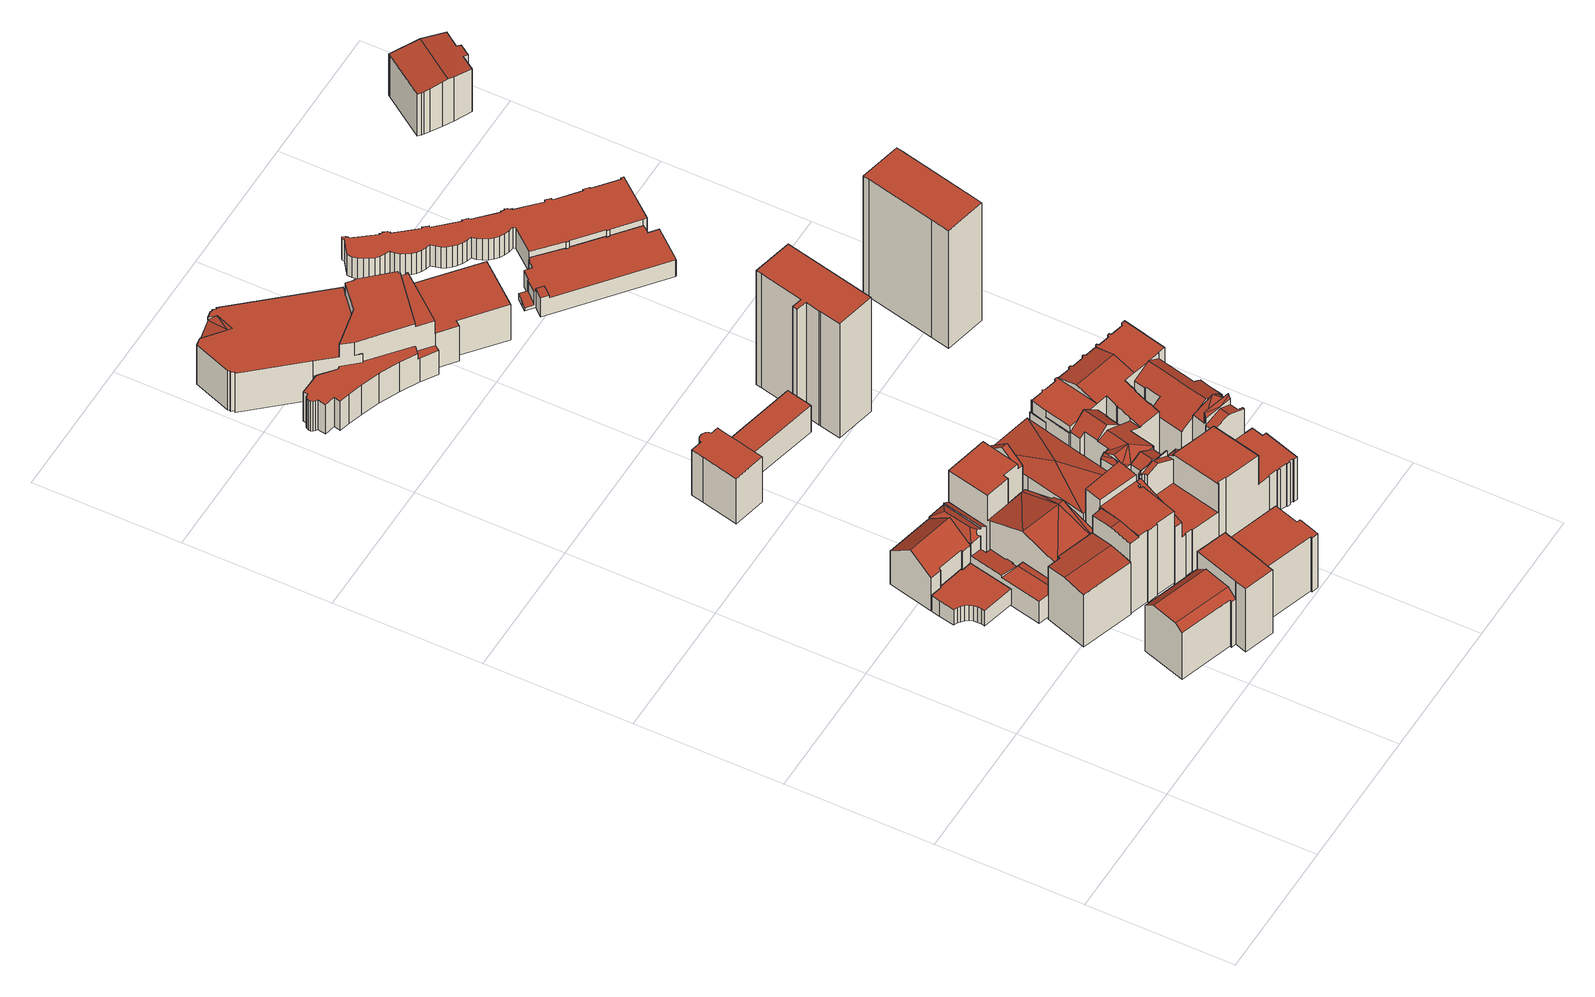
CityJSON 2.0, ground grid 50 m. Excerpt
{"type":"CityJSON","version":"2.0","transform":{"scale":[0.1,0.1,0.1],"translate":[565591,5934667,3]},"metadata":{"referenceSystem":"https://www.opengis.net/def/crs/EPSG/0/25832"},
"CityObjects":{
"building1":{"type":"Building","attributes":{"Gemeindeschluessel":"02100108","Geometrietyp2DReferenz":"3000","function":"31001_3020","roofType":"1000","measuredHeight":6.66,"storeysAboveGround":3},"address":[{"country":"Germany","locality":"Hamburg","thoroughfareName":"Esplanade","postcode":"20354"}],"geometry":[{"type":"Solid","lod":"2","boundaries":[[[[0,1,2,3]],[[1,4,5,2]],[[4,6,7,5]],[[6,8,9,7]],[[8,10,11,9]],[[10,12,13,11]],[[12,14,15,13]],[[14,16,17,15]],[[16,18,19,17]],[[18,20,21,19]],[[20,22,23,21]],[[22,24,25,23]],[[24,26,27,25]],[[28,29,30,31]],[[32,28,31,33]],[[26,32,33,27]],[[3,30,29,0]],[[3,2,5,7,9,11,13,15,17,19,21,23,25,27,33,31,30]],[[29,28,32,26,24,22,20,18,16,14,12,10,8,6,4,1,0]]]],"semantics":{"surfaces":[{"type":"WallSurface"},{"type":"GroundSurface"},{"type":"RoofSurface"}],"values":[[0,0,0,0,0,0,0,0,0,0,0,0,0,0,0,0,0,1,2]]}}]},
"building2":{"type":"Building","attributes":{"Gemeindeschluessel":"02100108","Geometrietyp2DReferenz":"3000","function":"31001_2010","roofType":"3100","measuredHeight":20.36,"storeysAboveGround":3},"address":[{"country":"Germany","locality":"Hamburg","thoroughfareNumber":"15","thoroughfareName":"Esplanade","postcode":"20354"}],"geometry":[{"type":"Solid","lod":"2","boundaries":[[[[34,35,36,37,38,39,40,41]],[[42,43,39,38]],[[37,36,9,11]],[[36,35,7,9]],[[35,34,5,7]],[[34,41,2,5]],[[41,40,3,2]],[[43,42,44,45]],[[42,38,37,11,44]],[[40,39,43,45,3]],[[45,44,11,9,7,5,2,3]]]],"semantics":{"surfaces":[{"type":"RoofSurface"},{"type":"WallSurface"},{"type":"GroundSurface"}],"values":[[0,0,1,1,1,1,1,1,1,1,2]]}}]},
"building3":{"type":"Building","attributes":{"Gemeindeschluessel":"02100108","Geometrietyp2DReferenz":"3000","function":"31001_2010","roofType":"3200","measuredHeight":17.46,"storeysAboveGround":3},"address":[{"country":"Germany","locality":"Hamburg","thoroughfareNumber":"14","thoroughfareName":"Esplanade","postcode":"20354"}],"geometry":[{"type":"Solid","lod":"2","boundaries":[[[[46,47,48,49,50,51]],[[52,53,54,55,56,57,58,59,60,61]],[[62,63,64,65,66,67,68,69]],[[66,70,71,67]],[[72,71,70]],[[73,74,72,70,66,65]],[[75,76,77,78]],[[46,51,79,80]],[[57,56,81,82]],[[56,55,83,81]],[[55,54,84,83]],[[54,53,85,84]],[[53,52,86,85]],[[61,60,50,49]],[[64,63,87,88]],[[63,62,89,87]],[[69,68,59,58]],[[77,76,74,73]],[[75,78,90,91]],[[51,50,60,59,68,67,71,92,79]],[[87,89,82,81,83,84,85,86,93,94,95,80,79,92,91,90,88]],[[90,78,77,73,65,64,88]],[[92,71,72,74,76,75,91]],[[95,94,96,97]],[[89,62,69,58,57,82]],[[95,97,47,46,80]],[[93,49,48,96,94]],[[86,52,61,49,93]],[[96,48,47,97]]]],"semantics":{"surfaces":[{"type":"RoofSurface"},{"type":"WallSurface"},{"type":"GroundSurface"}],"values":[[0,0,0,0,0,0,0,1,1,1,1,1,1,1,1,1,1,1,1,1,2,1,1,1,1,1,1,1,0]]}}]},
"building4":{"type":"Building","attributes":{"Gemeindeschluessel":"02100108","Geometrietyp2DReferenz":"3000","function":"31001_2010","roofType":"1000","measuredHeight":27.05,"storeysAboveGround":6},"address":[{"country":"Germany","locality":"Hamburg","thoroughfareNumber":"3","thoroughfareName":"Fehlandtstraße","postcode":"20354"}],"geometry":[{"type":"Solid","lod":"2","boundaries":[[[[98,99,100,101,102,103]],[[104,105,101,100]],[[106,107,105,104]],[[108,109,110,111,112,113,114,115,116]],[[98,103,117,118]],[[103,102,119,117]],[[120,121,122,123]],[[124,125,111,110]],[[109,108,126,127]],[[108,116,128,126]],[[115,114,129,130]],[[114,113,131,129]],[[113,112,132,131]],[[129,131,132,133,123,122,134,118,117,119,135,127,126,128,130]],[[119,102,101,105,107,135]],[[135,107,106,136,124,110,109,127]],[[106,104,100,99,137,136]],[[128,116,115,130]],[[132,112,111,125,138,133]],[[123,133,138,120]],[[134,122,121,139]],[[134,139,137,99,98,118]],[[121,120,138,125,124,136,137,139]]]],"semantics":{"surfaces":[{"type":"RoofSurface"},{"type":"WallSurface"},{"type":"GroundSurface"}],"values":[[0,0,0,0,1,1,1,1,1,1,1,1,1,2,1,1,1,1,1,1,1,1,0]]}}]},
"building5":{"type":"Building","attributes":{"Gemeindeschluessel":"02100108","Geometrietyp2DReferenz":"3000","function":"31001_2070","roofType":"3100","measuredHeight":32.16,"storeysAboveGround":8},"address":[{"country":"Germany","locality":"Hamburg","thoroughfareNumber":"40","thoroughfareName":"Fehlandtstraße","postcode":"20354"}],"geometry":[{"type":"Solid","lod":"2","boundaries":[[[[140,141,142,143]],[[144,141,140]],[[145,146,144,140]],[[147,148,149,144,146]],[[150,151,152,153,154,155,156,157]],[[158,140,143,159]],[[143,160,159]],[[161,145,140,162]],[[163,164,162,140,158]],[[165,166,156,167,168]],[[169,170,157,166,165]],[[143,171,160]],[[172,173,174,175]],[[176,177,143,142]],[[177,178,171,143]],[[150,157,170]],[[155,167,156]],[[154,153,147,179,180]],[[153,152,148,147]],[[164,163,181,182]],[[183,176,142,141,144,149,184,185]],[[180,179,186,182,181,187,188,175,174,189,190,185,184,191,192,193]],[[172,194,195,196,173]],[[195,194,197,178,177,176,183,198]],[[196,189,174,173]],[[183,185,190,198]],[[179,147,146,145,161,186]],[[184,149,148,152,151,191]],[[181,163,158,159,160,187]],[[189,196,195,198,190]],[[192,169,165,168,193]],[[156,166,157]],[[186,161,162,164,182]],[[193,168,167,155,154,180]],[[191,151,150,170,169,192]],[[187,160,171,178,197,188]],[[188,197,194,172,175]]]],"semantics":{"surfaces":[{"type":"RoofSurface"},{"type":"WallSurface"},{"type":"GroundSurface"}],"values":[[0,0,0,0,0,0,0,0,0,0,0,0,1,1,1,1,1,1,1,1,1,2,0,0,1,1,1,1,1,1,1,1,1,1,1,1,1]]}}]},
"building6":{"type":"Building","attributes":{"Gemeindeschluessel":"02100108","Geometrietyp2DReferenz":"3000","function":"31001_2070","roofType":"1000","measuredHeight":33.41,"storeysAboveGround":6},"address":[{"country":"Germany","locality":"Hamburg","thoroughfareNumber":"26","thoroughfareName":"Fehlandtstraße","postcode":"20354"}],"geometry":[{"type":"Solid","lod":"2","boundaries":[[[[199,200,201,202,203]],[[204,205,206,207,208,201,200]],[[209,210,211,212,213,214,215,216,217,218,219,220,221,222,204,199]],[[223,224,225,226]],[[227,228,229,230]],[[208,207,187,188]],[[206,205,230,229]],[[209,199,203]],[[219,218,231,232]],[[218,217,233,231]],[[217,216,234,233]],[[216,215,235,234]],[[215,214,236,235]],[[214,213,237,236]],[[213,212,238,237]],[[212,211,239,238]],[[211,210,240,239]],[[226,225,222,221]],[[241,242,243,244]],[[242,245,246,243]],[[231,233,234,235,236,237,238,239,240,175,188,187,247,244,243,246,232]],[[220,219,232,246,245,248]],[[247,228,227,224,223,249,241,244]],[[223,226,221,220,248,249]],[[204,222,225,224,227,230,205]],[[187,207,206,229,228,247]],[[240,210,209,203,202,175]],[[204,200,199]],[[175,202,201,208,188]],[[248,245,242,241,249]]]],"semantics":{"surfaces":[{"type":"RoofSurface"},{"type":"WallSurface"},{"type":"GroundSurface"}],"values":[[0,0,0,0,0,1,1,1,1,1,1,1,1,1,1,1,1,1,1,1,2,1,1,1,1,1,1,1,1,0]]}}]},
"building7":{"type":"Building","attributes":{"Gemeindeschluessel":"02100108","Geometrietyp2DReferenz":"3000","function":"31001_2010","roofType":"1000","measuredHeight":19.35,"storeysAboveGround":4},"address":[{"country":"Germany","locality":"Hamburg","thoroughfareNumber":"37","thoroughfareName":"Esplanade","postcode":"20354"}],"geometry":[{"type":"Solid","lod":"2","boundaries":[[[[250,251,252,253,254,255,256,257,258,259,260,261,262,263,264,265,266,267,268]],[[269,270,271,272,273,274,275,276,277,278,279,280,281,282,283,284,285,286,287]],[[250,268,286,285]],[[267,266,269,287]],[[266,265,270,269]],[[265,264,271,270]],[[264,263,272,271]],[[263,262,273,272]],[[262,261,274,273]],[[261,260,275,274]],[[260,259,276,275]],[[259,258,277,276]],[[258,257,278,277]],[[257,256,279,278]],[[256,255,280,279]],[[255,254,281,280]],[[254,253,282,281]],[[253,252,283,282]],[[252,251,284,283]],[[251,250,285,284]],[[286,268,267,287]]]],"semantics":{"surfaces":[{"type":"RoofSurface"},{"type":"GroundSurface"},{"type":"WallSurface"}],"values":[[0,1,2,2,2,2,2,2,2,2,2,2,2,2,2,2,2,2,2,2,2]]}}]},
"building8":{"type":"Building","attributes":{"Gemeindeschluessel":"02100108","Geometrietyp2DReferenz":"3000","function":"31001_2070","roofType":"3500","measuredHeight":25.97,"storeysAboveGround":8},"address":[{"country":"Germany","locality":"Hamburg","thoroughfareNumber":"11","thoroughfareName":"Esplanade","postcode":"20354"}],"geometry":[{"type":"Solid","lod":"2","boundaries":[[[[288,289,290,291,292]],[[293,294,289]],[[293,289,288,295]],[[292,291,296,297]],[[295,288,292,297,298]],[[297,296,299,300,301,298]],[[299,296,291,290,302]],[[300,299,302,303]],[[293,301,300,303,294]],[[301,293,295,298]],[[303,302,290,289,294]]]],"semantics":{"surfaces":[{"type":"RoofSurface"},{"type":"WallSurface"},{"type":"GroundSurface"}],"values":[[0,0,0,1,1,2,1,1,1,1,0]]}}]},
"building9":{"type":"Building","attributes":{"Gemeindeschluessel":"02100108","Geometrietyp2DReferenz":"3000","function":"31001_2010","roofType":"1000","measuredHeight":11.26,"storeysAboveGround":3},"address":[{"country":"Germany","locality":"Hamburg","thoroughfareName":"Esplanade","postcode":"20354"}],"geometry":[{"type":"Solid","lod":"2","boundaries":[[[[304,305,306,307,308,309]],[[310,311,312,313,314,315]],[[306,305,312,311]],[[305,304,313,312]],[[304,309,314,313]],[[308,307,310,315]],[[307,306,311,310]],[[314,309,308,315]]]],"semantics":{"surfaces":[{"type":"RoofSurface"},{"type":"GroundSurface"},{"type":"WallSurface"}],"values":[[0,1,2,2,2,2,2,2]]}}]},
"building10":{"type":"Building","attributes":{"name":"Euro-Business-College","Gemeindeschluessel":"02100108","Geometrietyp2DReferenz":"3000","function":"31001_2010","roofType":"3100","measuredHeight":34.78,"storeysAboveGround":5},"address":[{"country":"Germany","locality":"Hamburg","thoroughfareNumber":"6","thoroughfareName":"Fehlandtstraße","postcode":"20354"}],"geometry":[{"type":"Solid","lod":"2","boundaries":[[[[316,317,318,319,320,321,322]],[[323,324,325,326,327,328,329]],[[330,331,332,333,334,335,336,337,338,326]],[[339,340,341]],[[342,343,344,345,346,347,336]],[[348,339,349]],[[350,349,339,341]],[[351,352,353,348,349]],[[354,331,325,324,355]],[[356,357,358]],[[359,360,361,362,343,342,334]],[[363,364,365,366,367,368,369,370,371,372,373,374,375,376,377,378]],[[379,380,381]],[[354,382,383]],[[383,382,384]],[[385,386,387,388,389,390]],[[391,392,393]],[[394,395,396,391,393]],[[397,398,399,400,401]],[[402,399,398]],[[403,404,405,406,407,402,398]],[[408,409,410,385,390,411]],[[394,393,412]],[[403,398,397]],[[413,414,415,416]],[[417,418,419,420]],[[421,422,423,424,425]],[[321,320,426,427]],[[320,319,428,426]],[[319,318,429,428]],[[318,317,430,429]],[[316,322,431,432]],[[433,434,435,436]],[[437,438,439,440]],[[441,340,339]],[[329,328,442,443]],[[337,336,347]],[[333,359,334]],[[332,331,354]],[[338,327,326]],[[346,345,444,445]],[[446,353,352]],[[358,357,447,448]],[[374,373,449,450]],[[373,372,451,449]],[[372,371,452,451]],[[371,370,453,452]],[[370,369,454,453]],[[369,368,455,454]],[[377,456,378]],[[457,458,459,460]],[[458,461,462,459]],[[461,463,464,462]],[[465,466,467,468]],[[469,362,361]],[[380,379,470,471]],[[472,473,415,414]],[[354,383,474,475]],[[383,384,476,474]],[[389,477,478,479,480]],[[481,482,483,484]],[[482,485,486,483]],[[485,487,488,486]],[[487,489,490,488]],[[489,491,492,490]],[[491,493,494,492]],[[493,495,496,494]],[[497,498,499,500]],[[498,501,502,499]],[[501,503,504,502]],[[503,505,506,504]],[[505,507,508,506]],[[507,509,510,508]],[[509,511,512,510]],[[480,389,388,513,514]],[[396,395,401,400]],[[407,406,515]],[[408,411,516,424,423]],[[517,518,417,420]],[[519,520,521,522]],[[520,523,524,521]],[[523,525,526,524]],[[525,527,528,526]],[[527,529,530,528]],[[529,531,532,530]],[[531,533,534,532]],[[533,535,536,534]],[[535,537,538,536]],[[539,540,541]],[[516,542,425,424]],[[543,544,545,546]],[[544,547,548,545]],[[547,549,550,548]],[[551,552,553,554]],[[555,556,557,558]],[[559,560,561,562]],[[563,564,565,566]],[[567,568,413,416]],[[569,570,419,418]],[[571,572,573,574]],[[575,576,577,578]],[[579,577,580,581]],[[582,583,584,585]],[[422,421,586,587]],[[588,589,590,591]],[[592,593,594,595]],[[515,406,596,597,598,599,600,601,518,517,602,603,604,605,606,578,577,579,607]],[[608,609,610,589,588,611,612,613,614,615,616,541,540,600,599,598,597,596,404]],[[617,618,619,620,621,622,623,624,625,626,627]],[[628,629,496,495,479,478,630,457,460]],[[631,632,633,634,635,539,541,616,615,614,636]],[[412,410,409,637,638,639,640,641,642,643,644,609,608,404,403,397,401,395,394]],[[386,392,391,396,400,399,402,407,515,645,646,647,648,649,650,651,387]],[[652,653,446,352,351,627,626,654,655,656,657,658,659,660,661]],[[476,662,514,513,663,664,665,666,581,580,667,468,467,556,555,668,475,474]],[[669,634,633,632,631,636,670,671,672,591,590,673,644,643,642,641,640,639,638,637,674,587,586,675,676,677,585,584,678,546,545,548,550,679,484,483,486,488,490,492,494,496,629,628,460,459,462,464,680,440,439,681,436,435,682,427,426,428,429,430,683,684,685,686,687,443,442,688,689,445,444,690,691,692,693,694,695,696,659,658,657,656,655,654,626,625,624,623,622,697,698,554,553,699,700,701,702,450,449,451,452,453,454,455,703,704,705,500,499,502,504,506,508,510,512,706,707,522,521,524,526,528,530,532,534,536,538,708,595,594],[709,574,573,710,711,712,713,714,715,716],[717,718,719,720,721,722,651,650,649,648,647,646,645,723],[724,725,726,727,728,729,566,565,730],[731,732,733,734,735,558,557,736]],[[362,469,737,738,349,350,739,740]],[[741,448,447,471,470,742,743,552,551,744]],[[461,458,457,630,478,477,745,746,747,748,463]],[[466,465,562,561,749,750,751,752,349,738]],[[567,564,563,560,559,576,575,572,571,570,569,753,754,755,756,757,758,568]],[[755,754,759,760,511,509,507,505,503,501,498,497,761,762,763,757,756]],[[493,491,489,487,485,482,481,764,549,547,544,543,765,583,582,766,767,542,516,768,480,479,495]],[[692,691,350,341,340,441,769,694,693]],[[327,338,337,347,346,445,689,688,442,328]],[[344,739,350,691,690,444,345]],[[697,622,621,770,741,744,551,554,698]],[[745,477,389,480,514,662,476,384,382,747,746]],[[736,557,556,467,466,738,737,732,731]],[[727,726,725,771,772,750]],[[561,560,563,566,729,728,727,750,749]],[[730,565,564,567,416,415,473,771,725,724]],[[759,773,519,522,707,706,512,511,760]],[[651,722,721,720,664,663,513,388,387]],[[723,645,515,607,579,581,666,718,717]],[[578,606,605,712,711,710,573,572,575]],[[604,603,602,715,714,713,712,605]],[[716,715,602,517,420,419,570,571,574,709]],[[672,671,612,611,588,591]],[[580,577,576,559,562,465,468,667]],[[719,718,666,665,664,720]],[[743,742,700,699,553,552]],[[612,671,670,636,614,613]],[[590,589,610,609,644,673]],[[584,583,765,543,546,678]],[[582,585,677,676,767,766]],[[675,586,421,425,542,767,676]],[[594,593,774,635,634,669]],[[592,595,708,538,537,775]],[[540,776,601,600]],[[423,422,587,674,637,409,408]],[[518,601,777,753,569,418,417]],[[777,778,773,759,754,753]],[[404,596,406,405]],[[410,412,393,392,386,385]],[[516,411,390,389,480,768]],[[550,549,764,481,484,679]],[[497,500,705,704,762,761]],[[757,763,367,366,365,758]],[[701,700,742,470,379]],[[747,382,354,355,779,780,748]],[[568,758,365,364,472,414,413]],[[763,762,704,703,455,368,367]],[[450,702,701,379,381,375,374]],[[668,555,558,735,734,360,359]],[[733,732,737,469,361,360,734]],[[750,781,619,618,751]],[[356,376,375,381,380,471,447,357]],[[364,363,378,782]],[[456,377,376,356,358,448,741,770]],[[353,783,339,348]],[[334,342,336,335]],[[362,740,739,344,343]],[[475,668,359,333,332,354]],[[779,355,324,323,784,785]],[[331,330,326,325]],[[786,660,659,696,695,787]],[[787,695,694,769]],[[464,463,748,780,437,440,680]],[[784,323,329,443,687,686,788]],[[439,438,789,433,436,681]],[[788,686,685,684,790,791]],[[435,434,431,322,321,427,682]],[[432,790,684,683,430,317,316]],[[776,540,539,635,774,593,592,775,537,535,533,531,529,527,525,523,520,519,773,778,777,601]],[[772,771,473,472,364,782,792,781,750]],[[620,619,781,792,782,378,456,770,621]],[[752,751,618,617,627,351,349]],[[353,446,653,652,783]],[[652,661,660,786,787,769,783]],[[339,783,769,441]],[[433,789,438,437,780,779,785,784,788,791,790,432,431,434]]]],"semantics":{"surfaces":[{"type":"RoofSurface"},{"type":"WallSurface"},{"type":"GroundSurface"}],"values":[[0,0,0,0,0,0,0,0,0,0,0,0,0,0,0,0,0,0,0,0,0,0,0,0,0,0,0,1,1,1,1,1,1,1,1,1,1,1,1,1,1,1,1,1,1,1,1,1,1,1,1,1,1,1,1,1,1,1,1,1,1,1,1,1,1,1,1,1,1,1,1,1,1,1,1,1,1,1,1,1,1,1,1,1,1,1,1,1,1,1,1,1,1,1,1,1,1,1,1,1,1,1,1,1,1,1,0,0,1,1,1,1,1,1,0,2,0,0,0,0,0,0,0,1,1,1,1,1,1,1,1,1,1,1,1,1,1,1,1,1,1,1,1,1,1,1,1,1,1,1,1,1,1,1,1,1,1,1,1,1,1,1,1,1,1,1,1,1,1,1,1,1,1,1,1,1,1,1,1,1,1,1,1,1,0,0,0,0,0,0,0,0]]}}]},
"building11":{"type":"Building","attributes":{"Gemeindeschluessel":"02100108","Geometrietyp2DReferenz":"3000","function":"31001_2090","roofType":"1000","measuredHeight":21.91,"storeysAboveGround":3},"address":[{"country":"Germany","locality":"Hamburg","thoroughfareNumber":"1","thoroughfareName":"Dammtordamm","postcode":"20354"}],"geometry":[{"type":"Solid","lod":"2","boundaries":[[[[793,794,795]],[[796,795,797]],[[798,799,800]],[[801,802,803,804,805,806]],[[807,808,809,810,811]],[[812,813,814,815]],[[816,817,818,819]],[[817,820,821,818]],[[820,822,823,821]],[[824,795,794]],[[825,826,827,828]],[[826,816,819,827]],[[829,830,831,832]],[[830,833,834,831]],[[833,835,836,834]],[[835,837,838,836]],[[837,839,840,838]],[[841,842,811,810]],[[843,844,845,846]],[[844,847,848,845]],[[847,849,850,848]],[[849,829,832,850]],[[851,852,853,854]],[[852,855,856,853]],[[855,857,858,856]],[[857,859,860,858]],[[796,861,862]],[[796,797,863,861]],[[797,795,863]],[[864,865,862]],[[866,867,868,869]],[[867,870,871,868]],[[870,872,873,871]],[[872,874,875,873]],[[876,877,878,879]],[[842,880,807,811]],[[881,882,883,884]],[[798,800,885,886]],[[887,888,805,804]],[[882,889,890,883]],[[802,801,891,815,814]],[[801,806,892,891]],[[891,893,812,815]],[[894,895,896,897]],[[895,898,899,896]],[[898,900,901,899]],[[900,902,903,901]],[[904,905,906,907]],[[905,908,909,906]],[[908,910,911,909]],[[910,912,913,911]],[[887,914,915,916,917,889,882,881,918,888]],[[912,910,908,905,904,902,900,898,895,894,919,920]],[[822,824,794,793,865,864,921,922,823]],[[923,892,806,805,888,918,799,798,886,924,925,926]],[[927,884,883,890,874,872,870,867,866,921,864,862,861,863,795,824,822,820,817,816,826,825,928]],[[929,930,931,932,933,879,878,854,853,856,858,860,846,845,848,850,832,831,834,836,838,840,934,935,828,827,819,818,821,823,922,869,868,871,873,875,936,937,897,896,899,901,903,907,906,909,911,913,938,939,940,941,942]],[[857,855,852,851,877,876,943,924,886,885,880,842,841,839,837,835,833,830,829,849,847,844,843,859]],[[944,926,925,945,946]],[[947,948,949,893,891,892,923,950,951]],[[875,874,890,936]],[[885,800,799,918,881,884,927,808,807,880]],[[945,943,876,879,933,946]],[[919,916,915,920]],[[913,912,920,915,914,938]],[[937,917,916,919,894,897]],[[948,942,941,949]],[[949,941,940,813,812,893]],[[903,902,904,907]],[[931,950,923,926,944,932]],[[950,931,930,951]],[[951,930,929,947]],[[947,929,942,948]],[[939,803,802,814,813,940]],[[946,933,932,944]],[[938,914,887,804,803,939]],[[925,924,943,945]],[[922,921,866,869]],[[934,809,808,927,928,935]],[[936,890,889,917,937]],[[851,854,878,877]],[[843,846,860,859]],[[840,839,841,810,809,934]],[[935,928,825,828]],[[862,865,793,795,796]]]],"semantics":{"surfaces":[{"type":"RoofSurface"},{"type":"WallSurface"},{"type":"GroundSurface"}],"values":[[0,0,0,0,0,0,1,1,1,1,1,1,1,1,1,1,1,1,1,1,1,1,1,1,1,1,1,1,1,1,1,1,1,1,1,1,1,1,1,1,1,1,1,1,1,1,1,1,1,1,1,0,0,1,1,0,2,0,0,0,1,1,1,1,1,1,1,1,1,1,1,1,1,1,1,1,1,1,1,1,1,1,1,1,0]]}}]},
"building12":{"type":"Building","attributes":{"Gemeindeschluessel":"02100108","Geometrietyp2DReferenz":"3000","function":"31001_2010","roofType":"1000","measuredHeight":49,"storeysAboveGround":14},"address":[{"country":"Germany","locality":"Hamburg","thoroughfareNumber":"39","thoroughfareName":"Esplanade","postcode":"20354"}],"geometry":[{"type":"Solid","lod":"2","boundaries":[[[[952,953,954,955]],[[953,956,957,954]],[[958,952,955,959]],[[960,961,962,963]],[[961,964,965,962]],[[966,967,968,969]],[[964,958,959,965]],[[956,953,952,958,964,961,960,970,967,966,971]],[[969,968,972,963,962,965,959,955,954,957,973]],[[973,971,966,969]],[[972,970,960,963]],[[968,967,970,972]],[[957,956,971,973]]]],"semantics":{"surfaces":[{"type":"WallSurface"},{"type":"RoofSurface"},{"type":"GroundSurface"}],"values":[[0,0,0,0,0,0,0,1,2,0,0,0,0]]}}]},
"building13":{"type":"Building","attributes":{"Gemeindeschluessel":"02100108","Geometrietyp2DReferenz":"3000","function":"31001_2420","roofType":"1000","measuredHeight":8.14,"storeysAboveGround":1},"address":[{"country":"Germany","locality":"Hamburg","thoroughfareNumber":"1a","thoroughfareName":"Dammtordamm","postcode":"20354"}],"geometry":[{"type":"Solid","lod":"2","boundaries":[[[[974,975,976,977,978]],[[979,980,981,982]],[[977,976,983,984]],[[976,975,985,983]],[[980,979,986,987]],[[979,982,988,986]],[[989,990,991,992]],[[993,994,974,978]],[[995,996,997,998]],[[999,1000,1001,1002]],[[1003,1004,1005,1006]],[[1004,1007,1008,1005]],[[1007,1009,1010,1008]],[[1009,1011,1012,1010]],[[1011,1013,1014,1012]],[[1013,1015,1016,1014]],[[1015,1017,1018,1016]],[[1017,1019,1020,1018]],[[1019,1021,1022,1020]],[[1021,1023,1024,1022]],[[1023,1025,1026,1024]],[[1025,1027,1028,1026]],[[999,1027,1025,1023,1021,1019,1017,1015,1013,1011,1009,1007,1004,1003,1029,996,995,1030,994,993,987,986,988,990,989,1000]],[[991,1031,1032,984,983,985,1033,998,997,1034,1006,1005,1008,1010,1012,1014,1016,1018,1020,1022,1024,1026,1028,1002,1001,992]],[[1001,1000,989,992]],[[1028,1027,999,1002]],[[1034,1029,1003,1006]],[[997,996,1029,1034]],[[1033,1030,995,998]],[[991,990,988,982,981,1031]],[[1031,981,980,987,1032]],[[1032,987,993,978,977,984]],[[985,975,974,994,1030,1033]]]],"semantics":{"surfaces":[{"type":"RoofSurface"},{"type":"WallSurface"},{"type":"GroundSurface"}],"values":[[0,0,1,1,1,1,1,1,1,1,1,1,1,1,1,1,1,1,1,1,1,1,0,2,1,1,1,1,1,1,1,1,1]]}}]},
"building14":{"type":"Building","attributes":{"Gemeindeschluessel":"02300312","Geometrietyp2DReferenz":"3000","function":"31001_2050","roofType":"1000","measuredHeight":9,"storeysAboveGround":1},"address":[{"country":"Germany","locality":"Hamburg","thoroughfareNumber":"20","thoroughfareName":"Alsterglacis","postcode":"20354"}],"geometry":[{"type":"Solid","lod":"2","boundaries":[[[[1035,1036,1037,1038,1039,1040,1041,1042,1043,1044,1045,1046,1047,1048,1049,1050,1051,1052,1053,1054,1055,1056,1057,1058,1059,1060,1061,1062,1063,1064,1065,1066,1067,1068,1069,1070,1071,1072,1073,1074,1075,1076,1077,1078,1079,1080,1081,1082,1083,1084,1085,1086,1087,1088,1089,1090,1091,1092,1093,1094,1095,1096,1097,1098,1099,1100,1101,1102,1103,1104,1105,1106,1107,1108,1109,1110,1111,1112,1113,1114,1115,1116,1117,1118,1119,1120,1121]],[[1122,1123,1124,1125,1126,1127,1128,1129,1130,1131,1132,1133,1134,1135,1136,1137,1138,1139,1140,1141,1142,1143,1144,1145,1146,1147,1148,1149,1150,1151,1152,1153,1154,1155,1156,1157,1158,1159,1160,1161,1162,1163,1164,1165,1166,1167,1168,1169,1170,1171,1172,1173,1174,1175,1176,1177,1178,1179,1180,1181,1182,1183,1184,1185,1186,1187,1188,1189,1190,1191,1192,1193,1194,1195,1196,1197,1198,1199,1200,1201,1202,1203,1204,1205,1206,1207,1208]],[[1206,1035,1121,1207]],[[1205,1036,1035,1206]],[[1204,1037,1036,1205]],[[1203,1038,1037,1204]],[[1202,1039,1038,1203]],[[1201,1040,1039,1202]],[[1200,1041,1040,1201]],[[1199,1042,1041,1200]],[[1198,1043,1042,1199]],[[1197,1044,1043,1198]],[[1196,1045,1044,1197]],[[1195,1046,1045,1196]],[[1194,1047,1046,1195]],[[1193,1048,1047,1194]],[[1192,1049,1048,1193]],[[1191,1050,1049,1192]],[[1190,1051,1050,1191]],[[1189,1052,1051,1190]],[[1188,1053,1052,1189]],[[1187,1054,1053,1188]],[[1186,1055,1054,1187]],[[1185,1056,1055,1186]],[[1184,1057,1056,1185]],[[1183,1058,1057,1184]],[[1182,1059,1058,1183]],[[1181,1060,1059,1182]],[[1180,1061,1060,1181]],[[1179,1062,1061,1180]],[[1178,1063,1062,1179]],[[1177,1064,1063,1178]],[[1176,1065,1064,1177]],[[1175,1066,1065,1176]],[[1174,1067,1066,1175]],[[1173,1068,1067,1174]],[[1172,1069,1068,1173]],[[1171,1070,1069,1172]],[[1170,1071,1070,1171]],[[1169,1072,1071,1170]],[[1168,1073,1072,1169]],[[1167,1074,1073,1168]],[[1166,1075,1074,1167]],[[1165,1076,1075,1166]],[[1164,1077,1076,1165]],[[1163,1078,1077,1164]],[[1162,1079,1078,1163]],[[1161,1080,1079,1162]],[[1160,1081,1080,1161]],[[1159,1082,1081,1160]],[[1158,1083,1082,1159]],[[1157,1084,1083,1158]],[[1156,1085,1084,1157]],[[1155,1086,1085,1156]],[[1154,1087,1086,1155]],[[1153,1088,1087,1154]],[[1152,1089,1088,1153]],[[1151,1090,1089,1152]],[[1150,1091,1090,1151]],[[1149,1092,1091,1150]],[[1148,1093,1092,1149]],[[1147,1094,1093,1148]],[[1146,1095,1094,1147]],[[1145,1096,1095,1146]],[[1144,1097,1096,1145]],[[1143,1098,1097,1144]],[[1142,1099,1098,1143]],[[1141,1100,1099,1142]],[[1140,1101,1100,1141]],[[1139,1102,1101,1140]],[[1138,1103,1102,1139]],[[1137,1104,1103,1138]],[[1136,1105,1104,1137]],[[1135,1106,1105,1136]],[[1134,1107,1106,1135]],[[1133,1108,1107,1134]],[[1132,1109,1108,1133]],[[1131,1110,1109,1132]],[[1130,1111,1110,1131]],[[1129,1112,1111,1130]],[[1128,1113,1112,1129]],[[1127,1114,1113,1128]],[[1126,1115,1114,1127]],[[1125,1116,1115,1126]],[[1124,1117,1116,1125]],[[1123,1118,1117,1124]],[[1122,1119,1118,1123]],[[1208,1120,1119,1122]],[[1207,1121,1120,1208]]]],"semantics":{"surfaces":[{"type":"GroundSurface"},{"type":"RoofSurface"},{"type":"WallSurface"}],"values":[[0,1,2,2,2,2,2,2,2,2,2,2,2,2,2,2,2,2,2,2,2,2,2,2,2,2,2,2,2,2,2,2,2,2,2,2,2,2,2,2,2,2,2,2,2,2,2,2,2,2,2,2,2,2,2,2,2,2,2,2,2,2,2,2,2,2,2,2,2,2,2,2,2,2,2,2,2,2,2,2,2,2,2,2,2,2,2,2,2]]}}]},
"building15":{"type":"Building","attributes":{"Gemeindeschluessel":"02100108","Geometrietyp2DReferenz":"3000","function":"31001_2010","roofType":"1000","measuredHeight":50.51,"storeysAboveGround":14},"address":[{"country":"Germany","locality":"Hamburg","thoroughfareNumber":"40","thoroughfareName":"Esplanade","postcode":"20354"}],"geometry":[{"type":"Solid","lod":"2","boundaries":[[[[1209,1210,1211,1212,1213,1214,1215,1216]],[[1217,1218,1219,1220,1221,1222,1223,1224]],[[1215,1214,1217,1224]],[[1214,1213,1218,1217]],[[1213,1212,1219,1218]],[[1212,1211,1220,1219]],[[1211,1210,1221,1220]],[[1210,1209,1222,1221]],[[1209,1216,1223,1222]],[[1216,1215,1224,1223]]]],"semantics":{"surfaces":[{"type":"RoofSurface"},{"type":"GroundSurface"},{"type":"WallSurface"}],"values":[[0,1,2,2,2,2,2,2,2,2]]}}]},
"building16":{"type":"Building","attributes":{"Gemeindeschluessel":"02300312","Geometrietyp2DReferenz":"3000","function":"31001_2010","roofType":"3100","measuredHeight":19.31,"storeysAboveGround":3},"address":[{"country":"Germany","locality":"Hamburg","thoroughfareNumber":"2","thoroughfareName":"Siegfried-Wedells-Platz","postcode":"20354"}],"geometry":[{"type":"Solid","lod":"2","boundaries":[[[[1225,1226,1227,1228]],[[1229,1230,1231,1232]],[[1230,1233,1234,1231]],[[1233,1235,1236,1234]],[[1235,1237,1238,1236]],[[1237,1239,1240,1238]],[[1241,1242,1243,1244]],[[1242,1245,1246,1243]],[[1245,1247,1248,1246]],[[1247,1249,1250,1248]],[[1231,1234,1236,1238,1240,1244,1243,1246,1248,1250,1228,1227,1251,1232]],[[1228,1250,1249,1225]],[[1232,1251,1252,1229]],[[1241,1244,1240,1239,1253]],[[1227,1226,1254,1252,1251]],[[1239,1237,1235,1233,1230,1229,1252,1254,1253]],[[1254,1226,1225,1249,1247,1245,1242,1241,1253]]]],"semantics":{"surfaces":[{"type":"WallSurface"},{"type":"GroundSurface"},{"type":"RoofSurface"}],"values":[[0,0,0,0,0,0,0,0,0,0,1,0,0,0,0,2,2]]}}]}
},
"vertices":[
[293,942,91],[332,933,91],[332,933,25],[293,942,25],[333,937,91],[333,937,25],[427,916,91],[427,916,25],[426,911,91],[426,911,25],[461,904,91],[461,904,25],[427,750,91],[427,750,25],[314,776,91],[314,776,25],[317,788,91],[317,788,25],[318,801,91],[318,801,25],[316,814,91],[316,814,25],[312,826,91],[312,826,25],[305,837,91],[305,837,25],[296,846,91],[296,846,25],[274,858,91],[286,910,91],[286,910,25],[274,858,25],[286,853,91],[286,853,25],
[333,937,171],[427,916,171],[426,911,167],[461,904,167],[479,982,228],[311,1020,228],[293,942,167],[332,933,167],[496,1060,167],[329,1098,167],[496,1060,25],[329,1098,25],
[438,633,115],[466,624,115],[497,766,115],[493,767,115],[435,786,115],[403,644,115],[497,785,116],[501,784,116],[506,808,116],[502,809,116],[516,867,116],[497,871,118],[501,892,118],[461,901,123],[435,786,123],[493,767,116],[501,892,175],[495,902,180],[505,908,185],[511,907,185],[499,926,195],[461,901,175],[461,901,174],[501,892,174],[521,1022,195],[496,1060,175],[560,1046,175],[528,904,174],[560,1046,174],[581,1041,167],[560,1046,181],[528,904,181],[549,899,167],[403,644,20],[438,633,20],[516,867,20],[497,871,20],[502,809,20],[506,808,20],[501,784,20],[497,785,20],[495,902,20],[505,908,20],[501,892,20],[549,899,20],[581,1041,20],[496,1060,20],[493,767,20],[518,761,20],[485,618,20],[518,761,116],[485,618,116],
[604,114,196],[620,109,196],[630,140,224],[431,205,224],[423,179,201],[606,120,201],[659,229,226],[460,294,226],[671,265,196],[471,329,196],[944,83,234],[971,167,234],[776,230,234],[727,79,234],[911,19,234],[910,14,234],[932,7,234],[941,32,234],[956,79,234],[606,120,2],[604,114,2],[423,179,2],[712,37,272],[608,70,272],[608,70,2],[712,37,2],[776,230,272],[727,79,272],[944,83,2],[971,167,2],[956,79,2],[932,7,2],[941,32,2],[910,14,2],[911,19,2],[726,79,2],[621,109,2],[471,329,2],[671,265,272],[620,109,272],[726,79,272],[621,109,272],
[662,721,247],[488,628,197],[487,628,196],[630,582,196],[518,761,247],[695,860,197],[694,860,197],[635,874,196],[548,894,196],[546,885,200],[729,1008,304],[581,1041,304],[548,894,304],[635,874,304],[639,890,304],[698,876,304],[704,901,304],[720,968,304],[682,716,247],[681,712,246],[649,575,196],[708,857,197],[697,811,213],[690,752,234],[684,754,234],[732,930,333],[712,935,333],[698,876,282],[718,871,282],[749,1004,269],[729,1008,269],[629,580,196],[570,433,237],[569,430,236],[569,430,12],[570,433,12],[487,628,236],[630,582,236],[629,580,237],[635,874,12],[639,890,12],[690,752,12],[684,754,12],[485,618,238],[546,885,12],[485,618,12],[708,857,12],[649,575,12],[617,583,12],[391,489,12],[438,633,12],[581,1041,12],[749,1004,12],[718,871,12],[593,508,247],[416,566,247],[391,489,236],[617,583,237],[438,633,238],
[623,475,319],[630,498,322],[594,509,322],[570,433,313],[606,422,313],[637,521,319],[655,578,313],[650,579,313],[649,575,313],[617,583,314],[606,422,319],[637,412,319],[636,409,319],[672,398,319],[673,401,319],[741,379,319],[783,507,319],[774,510,319],[778,520,319],[787,517,319],[792,533,319],[793,533,319],[793,534,319],[655,578,319],[816,604,346],[673,637,346],[655,578,346],[793,534,346],[673,637,186],[664,639,186],[650,579,186],[655,578,186],[787,517,12],[792,533,12],[778,520,12],[774,510,12],[783,507,12],[741,379,12],[673,401,12],[672,398,12],[636,409,12],[637,412,12],[831,600,186],[831,599,186],[831,599,12],[831,600,12],[814,527,186],[814,527,12],[664,639,12],[793,533,186],[816,604,186],
[311,1601,234],[424,1575,234],[439,1643,234],[442,1653,234],[452,1702,234],[461,1740,234],[462,1745,234],[435,1751,234],[434,1759,234],[430,1766,234],[424,1771,234],[416,1774,234],[408,1774,234],[401,1772,234],[394,1767,234],[390,1760,234],[349,1769,234],[340,1728,234],[312,1602,234],[349,1769,40],[390,1760,40],[394,1767,40],[401,1772,40],[408,1774,40],[416,1774,40],[424,1771,40],[430,1766,40],[434,1759,40],[435,1751,40],[462,1745,40],[461,1740,40],[452,1702,40],[442,1653,40],[439,1643,40],[424,1575,40],[311,1601,40],[312,1602,40],[340,1728,40],
[831,601,249],[790,802,269],[664,641,249],[664,639,249],[831,600,249],[918,965,249],[750,1003,249],[880,811,249],[664,639,9],[831,600,9],[880,811,9],[713,849,9],[749,1004,9],[918,965,9],[713,849,249],[749,1004,249],
[461,1740,151],[452,1702,151],[442,1653,151],[738,1585,151],[750,1637,151],[758,1673,151],[738,1585,38],[442,1653,38],[452,1702,38],[461,1740,38],[758,1673,38],[750,1637,38],
[810,528,318],[792,533,318],[787,517,311],[783,507,307],[741,379,256],[740,376,255],[765,368,255],[846,525,297],[887,512,316],[891,532,316],[875,536,309],[844,545,294],[843,541,294],[849,539,297],[891,532,309],[908,528,309],[949,516,309],[950,520,309],[907,530,309],[892,534,309],[876,538,309],[845,546,309],[844,545,309],[848,610,301],[845,596,294],[862,592,294],[892,534,318],[902,580,318],[863,590,294],[854,553,294],[847,555,289],[845,546,289],[855,641,317],[913,626,317],[863,591,294],[873,678,297],[864,680,297],[862,671,301],[949,516,289],[944,494,289],[916,902,288],[890,810,288],[894,809,288],[950,520,282],[943,522,286],[955,567,286],[942,570,293],[952,796,315],[982,789,315],[1011,782,315],[1029,860,315],[1046,934,315],[1045,937,315],[1038,938,315],[1033,932,315],[986,944,315],[983,951,315],[976,946,315],[933,956,315],[932,959,315],[916,902,315],[894,809,315],[923,802,315],[930,963,264],[916,902,264],[932,959,264],[944,494,304],[985,507,289],[979,483,304],[1166,458,316],[1108,474,294],[1108,473,294],[1106,474,293],[1099,444,293],[1158,425,316],[1109,479,341],[1108,474,323],[1166,458,323],[1208,453,336],[1209,455,342],[1109,480,342],[1211,462,312],[1173,488,354],[1110,481,296],[1109,480,294],[1209,455,294],[1121,524,297],[1218,494,312],[1220,501,294],[1178,511,294],[1137,522,294],[1121,526,294],[1219,413,293],[1200,419,300],[1207,447,300],[1217,406,293],[1207,447,323],[1050,773,74],[1011,782,74],[1001,742,74],[1040,733,74],[1170,746,74],[1130,755,74],[1120,715,74],[1160,706,74],[1249,405,74],[1228,411,74],[1219,413,74],[1217,406,74],[1246,396,74],[741,379,6],[740,376,6],[783,507,6],[787,517,6],[792,533,6],[765,368,188],[810,528,188],[783,366,188],[782,363,188],[782,363,6],[783,366,6],[808,354,188],[809,358,188],[809,358,6],[808,354,6],[845,596,301],[843,541,6],[849,539,6],[854,553,6],[847,555,6],[864,680,301],[890,810,74],[894,809,74],[976,946,6],[933,956,6],[983,951,6],[986,944,6],[1033,932,6],[1038,938,6],[1045,937,6],[894,809,291],[937,313,311],[938,316,311],[938,316,6],[937,313,6],[908,326,311],[908,326,6],[907,322,311],[907,322,6],[981,655,293],[961,568,293],[961,568,74],[981,655,74],[955,567,293],[930,963,74],[916,902,74],[1011,782,291],[1001,742,291],[985,507,74],[949,516,74],[979,483,74],[1099,444,311],[1059,273,311],[1059,273,188],[1099,444,188],[1170,238,188],[1171,241,188],[1171,241,6],[1170,238,6],[1144,250,188],[1144,250,6],[1143,246,188],[1143,246,6],[1133,250,188],[1133,250,6],[1134,253,188],[1134,253,6],[1102,263,188],[1102,263,6],[1101,260,188],[1101,260,6],[1091,919,318],[1097,925,316],[1097,925,6],[1091,919,6],[1105,923,316],[1105,923,6],[1109,915,318],[1109,915,6],[1149,906,318],[1149,906,6],[1155,912,316],[1155,912,6],[1162,911,316],[1162,911,6],[1165,902,318],[1165,902,6],[1106,474,74],[1099,444,74],[1121,526,284],[1217,406,188],[1160,706,282],[1170,746,282],[1207,892,315],[1214,899,315],[1214,899,6],[1207,892,6],[1219,898,315],[1219,898,6],[1221,890,315],[1221,890,6],[1260,881,315],[1260,881,6],[1265,887,315],[1265,887,6],[1273,886,315],[1273,886,6],[1275,878,315],[1275,878,6],[1320,868,315],[1320,868,6],[1326,873,315],[1326,873,6],[1274,722,315],[1236,731,315],[1274,722,292],[1246,396,188],[1194,230,188],[1195,233,188],[1195,233,6],[1194,230,6],[1182,238,188],[1182,238,6],[1180,234,188],[1180,234,6],[871,773,74],[880,811,74],[880,811,6],[871,773,6],[988,510,74],[1001,558,74],[1001,558,6],[988,510,6],[1019,645,280],[1028,683,290],[1028,683,278],[1019,645,278],[1029,683,290],[1041,733,304],[1041,733,6],[1029,683,6],[1040,733,304],[1050,773,316],[1130,755,316],[1120,715,304],[1118,715,304],[1105,660,289],[1105,660,6],[1118,715,6],[1107,659,289],[1098,624,279],[1098,624,258],[1107,659,258],[1077,538,258],[1098,624,74],[1077,538,74],[1248,351,188],[1208,225,188],[1208,225,6],[1248,351,6],[1249,405,6],[1228,411,6],[1263,554,276],[1250,498,276],[1250,498,6],[1263,554,6],[1339,871,315],[1302,717,315],[1302,717,6],[1339,871,6],[1178,511,318],[1198,597,318],[1209,642,318],[1220,691,318],[1230,732,318],[1224,733,315],[1163,705,284],[1163,704,284],[1151,655,284],[1150,649,284],[1147,650,282],[1118,527,282],[1220,501,293],[1221,505,293],[1240,500,282],[1269,578,276],[1270,581,276],[1259,584,282],[1243,588,292],[1253,632,292],[1264,681,292],[883,682,301],[891,716,301],[891,716,306],[903,765,306],[903,766,306],[903,766,6],[903,765,6],[891,716,6],[883,682,6],[882,675,6],[882,675,301],[1016,287,6],[1059,273,6],[1016,287,311],[1253,632,6],[1264,681,6],[1274,722,6],[1274,723,6],[1274,723,315],[1243,588,6],[1200,419,6],[1207,447,6],[1208,453,6],[1209,455,6],[1211,462,6],[1218,494,6],[1220,501,6],[1221,505,6],[1121,526,6],[1121,524,6],[1110,481,6],[1109,480,6],[1109,479,6],[1108,474,6],[1108,473,6],[856,682,291],[859,681,295],[873,678,6],[864,680,6],[859,681,6],[856,682,6],[854,682,6],[850,683,6],[850,683,286],[854,682,290],[1057,457,74],[1064,484,74],[1062,485,74],[1064,491,74],[1076,538,74],[1019,645,74],[950,520,74],[1291,719,6],[1259,584,6],[1270,581,6],[1269,578,6],[1240,500,6],[1219,413,6],[1246,396,6],[1234,355,6],[1237,354,6],[1207,226,6],[1178,235,6],[904,323,6],[791,363,6],[765,368,6],[810,528,6],[814,527,6],[828,523,6],[844,519,6],[846,525,6],[844,545,6],[845,546,6],[863,590,6],[863,591,6],[862,592,6],[845,596,6],[831,599,6],[831,600,6],[832,606,6],[885,770,6],[879,772,6],[880,812,6],[918,965,6],[930,963,6],[932,959,6],[1046,934,6],[1049,929,6],[1086,920,6],[1166,902,6],[1204,893,6],[1327,873,6],[1120,715,6],[1107,659,6],[1147,650,6],[1150,649,6],[1151,655,6],[1163,704,6],[1163,705,6],[1160,706,6],[1077,538,6],[1076,538,6],[1064,491,6],[1062,485,6],[1064,484,6],[1106,474,6],[1118,527,6],[1001,742,6],[996,744,6],[995,743,6],[984,694,6],[990,692,6],[1028,683,6],[1040,733,6],[958,569,6],[955,570,6],[955,567,6],[943,522,6],[950,520,6],[961,568,6],[955,570,295],[958,569,295],[863,590,293],[902,580,293],[885,770,74],[918,965,74],[880,812,74],[879,772,74],[1057,457,311],[979,483,311],[944,494,311],[904,323,311],[990,692,293],[984,694,296],[932,706,317],[924,671,317],[1170,746,316],[1188,824,338],[1149,833,338],[1069,851,338],[1029,860,338],[1011,782,316],[1204,893,318],[1166,902,318],[1086,920,318],[1049,929,318],[1046,934,317],[1178,235,188],[1207,226,188],[1237,354,188],[1234,355,188],[1158,425,188],[831,599,290],[885,770,291],[996,744,296],[995,743,296],[1204,893,315],[1291,719,315],[1327,873,315],[1230,732,315],[1170,746,315],[1188,824,315],[944,494,188],[904,323,188],[932,706,340],[952,796,340],[855,641,301],[846,525,188],[887,512,188],[832,606,290],[831,600,290],[844,519,188],[791,363,188],[814,527,188],[828,523,188],[943,755,340],
[163,3275,188],[79,3257,188],[148,3202,199],[182,3255,200],[159,3192,200],[259,2815,194],[240,2830,194],[256,2812,194],[567,2832,239],[564,2835,239],[561,2832,239],[545,2845,239],[388,2709,239],[436,2670,239],[210,2865,134],[159,2923,134],[155,2905,134],[148,2905,134],[200,2863,134],[568,2833,134],[565,2836,134],[564,2835,134],[567,2832,134],[3,3112,199],[7,3118,199],[7,3118,32],[3,3112,32],[4,3123,199],[4,3123,32],[52,3252,199],[52,3252,32],[79,3257,199],[7,3099,199],[12,3103,199],[12,3103,32],[7,3099,32],[48,2877,158],[51,2884,158],[51,2884,32],[48,2877,32],[55,2889,158],[55,2889,32],[62,2892,158],[62,2892,32],[69,2893,158],[69,2893,32],[71,2908,158],[71,2908,32],[148,2905,158],[200,2863,158],[62,2856,158],[56,2859,158],[56,2859,32],[62,2856,32],[51,2864,158],[51,2864,32],[48,2870,158],[48,2870,32],[173,2772,158],[126,2786,158],[126,2786,32],[173,2772,32],[90,2795,158],[90,2795,32],[95,2818,158],[95,2818,32],[57,2826,158],[57,2826,32],[182,3255,199],[179,3258,199],[159,3192,199],[164,3276,199],[164,3276,188],[192,3278,199],[197,3280,199],[197,3280,32],[192,3278,32],[206,3270,199],[206,3270,32],[210,3273,199],[210,3273,32],[458,2987,199],[458,2987,32],[307,2718,158],[241,2748,158],[241,2748,32],[307,2718,32],[210,2865,158],[210,2865,251],[353,2895,251],[353,2895,199],[210,2865,199],[256,2812,158],[259,2815,158],[545,2845,251],[388,2709,251],[434,2966,251],[434,2966,199],[567,2832,183],[436,2670,183],[568,2833,183],[460,2952,202],[478,2937,202],[478,2937,32],[460,2952,32],[483,2943,202],[483,2943,32],[481,2945,202],[481,2945,32],[482,2947,202],[482,2947,32],[519,2917,202],[518,2915,202],[518,2915,32],[519,2917,32],[515,2917,202],[515,2917,32],[510,2910,202],[510,2910,32],[559,2870,202],[559,2870,32],[542,2848,251],[547,2854,251],[459,2951,251],[457,2948,251],[240,2830,251],[459,2951,202],[547,2854,202],[187,3281,199],[187,3281,32],[437,2669,183],[388,2709,158],[388,2709,134],[437,2669,134],[159,2923,199],[159,2924,199],[511,2640,32],[498,2623,32],[439,2670,32],[423,2650,32],[370,2684,32],[155,2905,32],[159,2924,32],[434,2966,32],[457,2948,32],[542,2848,32],[561,2832,32],[565,2836,32],[761,2675,32],[644,2532,32],[363,2687,158],[423,2650,134],[363,2687,134],[370,2684,134],[511,2640,183],[644,2532,183],[761,2675,183],[439,2670,183],[498,2623,183],
[758,1501,526],[774,1573,526],[774,1573,36],[758,1501,36],[775,1577,526],[775,1577,36],[895,1470,526],[895,1470,36],[825,1798,526],[829,1816,526],[829,1816,36],[825,1798,36],[966,1785,526],[966,1785,36],[750,1637,526],[754,1654,526],[754,1654,36],[750,1637,36],[791,1646,526],[787,1628,526],[791,1646,36],[787,1628,36],
[818,2570,58],[795,2588,58],[776,2566,51],[764,2551,46],[788,2532,46],[812,2512,114],[791,2529,114],[766,2498,114],[787,2481,114],[776,2566,33],[764,2551,33],[795,2588,33],[812,2512,103],[791,2529,103],[787,2481,103],[1097,2228,103],[1096,2229,103],[1096,2229,33],[1097,2228,33],[788,2532,103],[818,2570,103],[824,2571,103],[847,2598,103],[847,2598,33],[824,2571,33],[1152,2353,103],[1180,2330,103],[1180,2330,33],[1152,2353,33],[889,2606,103],[892,2603,103],[892,2603,33],[889,2606,33],[900,2610,103],[900,2610,33],[984,2534,103],[984,2534,33],[982,2532,103],[982,2532,33],[989,2526,103],[989,2526,33],[992,2528,103],[992,2528,33],[1082,2453,103],[1082,2453,33],[1079,2450,103],[1079,2450,33],[1086,2444,103],[1086,2444,33],[1089,2446,103],[1089,2446,33],[1171,2378,103],[1171,2378,33],[1165,2370,103],[1165,2370,33],[869,2581,103],[819,2569,103],[766,2498,33],[791,2529,33],[819,2569,33],[869,2581,33],
[750,3025,39],[752,3027,39],[758,3020,39],[761,3023,39],[771,3010,39],[768,3008,39],[773,3002,39],[770,2999,39],[830,2928,39],[834,2931,39],[848,2914,39],[844,2911,39],[912,2838,39],[916,2842,39],[930,2827,39],[927,2824,39],[997,2756,39],[1000,2759,39],[1009,2751,39],[1012,2754,39],[1020,2746,39],[1017,2743,39],[1025,2735,39],[1022,2732,39],[1095,2663,39],[1100,2668,39],[1115,2654,39],[1111,2649,39],[1187,2586,39],[1191,2591,39],[1207,2577,39],[1204,2574,39],[1281,2510,39],[1284,2515,39],[1292,2509,39],[1180,2371,39],[1171,2378,39],[1089,2446,39],[1086,2444,39],[1079,2450,39],[1082,2453,39],[992,2528,39],[989,2526,39],[982,2532,39],[984,2534,39],[900,2610,39],[965,2690,39],[960,2697,39],[943,2699,39],[926,2705,39],[911,2713,39],[897,2724,39],[886,2737,39],[877,2752,39],[871,2768,39],[868,2785,39],[852,2789,39],[837,2796,39],[823,2805,39],[811,2816,39],[800,2829,39],[792,2844,39],[787,2859,39],[783,2876,39],[768,2880,39],[753,2886,39],[739,2895,39],[728,2907,39],[718,2920,39],[711,2935,39],[706,2950,39],[705,2967,39],[689,2973,39],[674,2981,39],[662,2992,39],[651,3005,39],[643,3020,39],[637,3036,39],[634,3052,39],[634,3069,39],[684,3107,39],[681,3111,39],[689,3117,39],[696,3108,39],[693,3106,39],[697,3100,39],[694,3097,39],[693,3106,129],[696,3108,129],[689,3117,129],[681,3111,129],[684,3107,129],[634,3069,129],[634,3052,129],[637,3036,129],[643,3020,129],[651,3005,129],[662,2992,129],[674,2981,129],[689,2973,129],[705,2967,129],[706,2950,129],[711,2935,129],[718,2920,129],[728,2907,129],[739,2895,129],[753,2886,129],[768,2880,129],[783,2876,129],[787,2859,129],[792,2844,129],[800,2829,129],[811,2816,129],[823,2805,129],[837,2796,129],[852,2789,129],[868,2785,129],[871,2768,129],[877,2752,129],[886,2737,129],[897,2724,129],[911,2713,129],[926,2705,129],[943,2699,129],[960,2697,129],[965,2690,129],[900,2610,129],[984,2534,129],[982,2532,129],[989,2526,129],[992,2528,129],[1082,2453,129],[1079,2450,129],[1086,2444,129],[1089,2446,129],[1171,2378,129],[1180,2371,129],[1292,2509,129],[1284,2515,129],[1281,2510,129],[1204,2574,129],[1207,2577,129],[1191,2591,129],[1187,2586,129],[1111,2649,129],[1115,2654,129],[1100,2668,129],[1095,2663,129],[1022,2732,129],[1025,2735,129],[1017,2743,129],[1020,2746,129],[1012,2754,129],[1009,2751,129],[1000,2759,129],[997,2756,129],[927,2824,129],[930,2827,129],[916,2842,129],[912,2838,129],[844,2911,129],[848,2914,129],[834,2931,129],[830,2928,129],[770,2999,129],[773,3002,129],[768,3008,129],[771,3010,129],[761,3023,129],[758,3020,129],[752,3027,129],[750,3025,129],[694,3097,129],[697,3100,129],
[1386,1425,535],[1440,1663,535],[1445,1686,535],[1301,1718,535],[1296,1696,535],[1242,1458,535],[1228,1395,535],[1372,1363,535],[1242,1458,30],[1296,1696,30],[1301,1718,30],[1445,1686,30],[1440,1663,30],[1386,1425,30],[1372,1363,30],[1228,1395,30],
[1314,3299,222],[1317,3304,222],[1317,3304,44],[1314,3299,44],[1436,3145,225],[1449,3135,222],[1449,3135,44],[1436,3145,44],[1423,3098,222],[1423,3098,44],[1409,3107,225],[1409,3107,44],[1377,3060,225],[1377,3060,44],[1318,3087,234],[1318,3087,44],[1282,3107,234],[1248,3128,228],[1248,3128,44],[1282,3107,44],[1231,3140,225],[1231,3140,44],[1224,3144,224],[1224,3144,44],[1214,3153,222],[1214,3153,44],[1472,3196,44],[1472,3196,224],[1299,3097,237],[1401,3246,237]
]}
